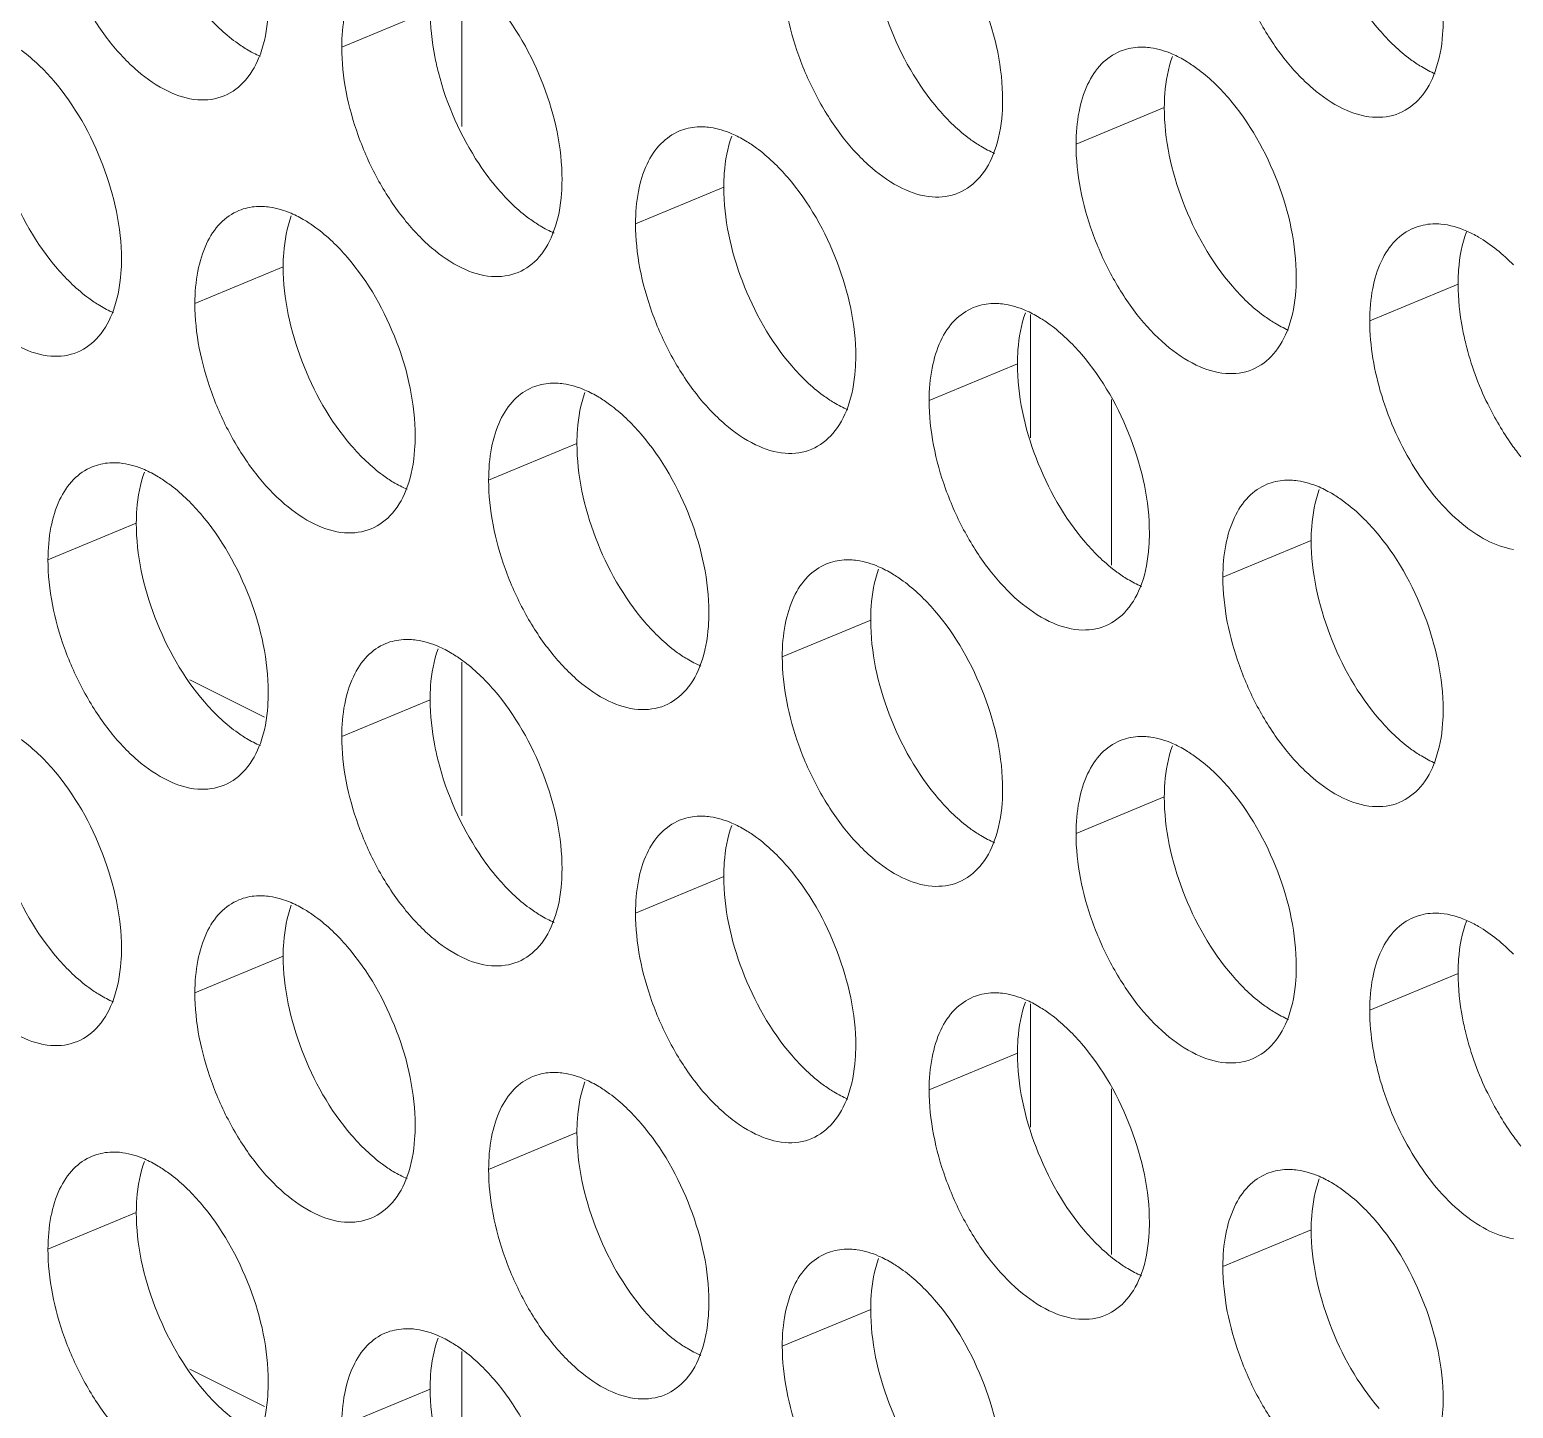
# Model space of a CAD drawing. Header units: millimetres. Extents: x 0 to 2524, y 0 to 1785.
# Drawn here: x 1798.18 to 1808.52, y 903.52 to 913.12 of the extents above; entities that cross this region are included whole.
import ezdxf

# ---------------------------------------------------------------- set-up
doc = ezdxf.new("R2010")
doc.units = ezdxf.units.MM
doc.header["$LTSCALE"] = 0.1
doc.layers.add('标注', color=251, linetype='Continuous', lineweight=9)

msp = doc.modelspace()

# ---------------------------------------------------------------- linework, layer by layer
at = {"layer": '标注'}
for p, q in [((1801.194, 912.45), (1801.194, 913.521)), ((1800.973, 913.259), (1800.358, 913.003)), ((1806.087, 912.583), (1805.472, 912.327)), ((1803.019, 912.028), (1802.404, 911.773)), ((1799.95, 911.474), (1799.335, 911.218)), ((1808.133, 911.352), (1807.518, 911.097)), ((1805.154, 910.283), (1805.154, 911.141)), ((1805.064, 910.798), (1804.449, 910.542)), ((1805.72, 910.549), (1805.72, 909.395)), ((1801.996, 910.244), (1801.381, 909.988)), ((1798.927, 909.689), (1798.312, 909.433)), ((1807.11, 909.568), (1806.495, 909.312)), ((1804.042, 909.013), (1803.426, 908.757)), ((1801.194, 907.65), (1801.194, 908.721)), ((1799.819, 908.338), (1799.299, 908.597)), ((1800.973, 908.459), (1800.358, 908.203)), ((1806.087, 907.783), (1805.472, 907.527)), ((1803.019, 907.228), (1802.404, 906.973)), ((1799.95, 906.674), (1799.335, 906.418)), ((1808.133, 906.552), (1807.518, 906.297)), ((1805.154, 905.483), (1805.154, 906.341)), ((1805.064, 905.998), (1804.449, 905.742)), ((1805.72, 905.749), (1805.72, 904.595)), ((1801.996, 905.444), (1801.381, 905.188)), ((1798.927, 904.889), (1798.312, 904.633)), ((1807.11, 904.768), (1806.495, 904.512)), ((1804.042, 904.213), (1803.426, 903.957)), ((1801.194, 902.85), (1801.194, 903.921)), ((1799.819, 903.538), (1799.299, 903.797)), ((1800.973, 903.659), (1800.358, 903.403))]:
    msp.add_line(p, q, dxfattribs=at)
for centre in [(1810.248, 911.452), (1810.248, 906.652)]:
    msp.add_arc(centre, 2.125, 194.0297, 206.073, dxfattribs=at)
for points, knots in [([(1807.584, 913.123), (1807.435, 913.295), (1807.21, 913.695), (1807.11, 914.145), (1807.11, 914.368)], [0, 0, 0, 0, 0.505546, 1, 1, 1, 1]), ([(1799.54, 912.664), (1799.482, 912.64), (1799.343, 912.622), (1799.131, 912.691), (1798.921, 912.837), (1798.724, 913.05), (1798.553, 913.316), (1798.379, 913.704), (1798.312, 914.025), (1798.312, 914.233)], [0, 0, 0, 0, 0.08419, 0.180629, 0.294901, 0.426206, 0.569756, 0.71848, 1, 1, 1, 1]), ([(1807.723, 912.543), (1807.665, 912.519), (1807.526, 912.501), (1807.314, 912.57), (1807.104, 912.716), (1806.907, 912.929), (1806.735, 913.194), (1806.562, 913.583), (1806.495, 913.903), (1806.495, 914.112)], [0, 0, 0, 0, 0.08419, 0.180629, 0.294901, 0.426206, 0.569756, 0.71848, 1, 1, 1, 1]), ([(1804.515, 912.568), (1804.367, 912.741), (1804.141, 913.141), (1804.042, 913.591), (1804.042, 913.813)], [0, 0, 0, 0, 0.505546, 1, 1, 1, 1]), ([(1804.487, 913.88), (1804.636, 913.707), (1804.861, 913.307), (1804.961, 912.857), (1804.961, 912.635)], [0, 0, 0, 0, 0.505546, 1, 1, 1, 1]), ([(1800.358, 913.003), (1800.358, 913.079), (1800.369, 913.221), (1800.427, 913.414), (1800.524, 913.565), (1800.616, 913.63), (1800.664, 913.65)], [0, 0, 0, 0, 0.300633, 0.564844, 0.793499, 1, 1, 1, 1]), ([(1804.654, 911.988), (1804.596, 911.964), (1804.458, 911.946), (1804.245, 912.015), (1804.035, 912.161), (1803.838, 912.374), (1803.667, 912.64), (1803.493, 913.029), (1803.426, 913.349), (1803.426, 913.557)], [0, 0, 0, 0, 0.08419, 0.180629, 0.294901, 0.426206, 0.569756, 0.71848, 1, 1, 1, 1]), ([(1799.846, 913.311), (1799.846, 913.278), (1799.842, 913.158), (1799.821, 913.038), (1799.791, 912.955)], [0, 0, 0, 0, 0.269025, 1, 1, 1, 1]), ([(1801.419, 913.325), (1801.567, 913.153), (1801.792, 912.753), (1801.892, 912.303), (1801.892, 912.08)], [0, 0, 0, 0, 0.505546, 1, 1, 1, 1]), ([(1799.695, 912.988), (1799.669, 913.004), (1799.561, 913.077), (1799.466, 913.168), (1799.401, 913.244)], [0, 0, 0, 0, 0.231736, 1, 1, 1, 1]), ([(1801.031, 912.826), (1801.022, 912.863), (1800.99, 913.005), (1800.973, 913.151), (1800.973, 913.259)], [0, 0, 0, 0, 0.261395, 1, 1, 1, 1]), ([(1808.029, 913.189), (1808.029, 913.157), (1808.025, 913.037), (1808.003, 912.917), (1807.973, 912.834)], [0, 0, 0, 0, 0.269025, 1, 1, 1, 1]), ([(1807.877, 912.867), (1807.851, 912.883), (1807.743, 912.955), (1807.649, 913.047), (1807.584, 913.123)], [0, 0, 0, 0, 0.231736, 1, 1, 1, 1]), ([(1798.057, 913.026), (1798.082, 913.011), (1798.19, 912.938), (1798.285, 912.847), (1798.35, 912.771)], [0, 0, 0, 0, 0.231736, 1, 1, 1, 1]), ([(1799.791, 912.955), (1799.767, 912.89), (1799.705, 912.771), (1799.596, 912.687), (1799.54, 912.664)], [0, 0, 0, 0, 0.533077, 1, 1, 1, 1]), ([(1801.586, 911.434), (1801.528, 911.41), (1801.389, 911.392), (1801.177, 911.461), (1800.967, 911.607), (1800.77, 911.82), (1800.598, 912.085), (1800.425, 912.474), (1800.358, 912.794), (1800.358, 913.003)], [0, 0, 0, 0, 0.08419, 0.180629, 0.294901, 0.426206, 0.569756, 0.71848, 1, 1, 1, 1]), ([(1805.472, 912.327), (1805.472, 912.403), (1805.484, 912.545), (1805.541, 912.738), (1805.638, 912.889), (1805.731, 912.954), (1805.779, 912.974)], [0, 0, 0, 0, 0.300633, 0.564844, 0.793499, 1, 1, 1, 1]), ([(1805.779, 912.974), (1805.818, 912.99), (1805.874, 913.002), (1805.931, 913.003), (1805.946, 913.002)], [0, 0, 0, 0, 0.741995, 1, 1, 1, 1]), ([(1805.946, 913.002), (1805.962, 913.002), (1806.029, 912.995), (1806.095, 912.975), (1806.143, 912.955)], [0, 0, 0, 0, 0.236225, 1, 1, 1, 1]), ([(1806.087, 912.583), (1806.087, 912.615), (1806.092, 912.735), (1806.113, 912.855), (1806.143, 912.938)], [0, 0, 0, 0, 0.269025, 1, 1, 1, 1]), ([(1806.239, 912.905), (1806.265, 912.889), (1806.373, 912.817), (1806.468, 912.725), (1806.533, 912.649)], [0, 0, 0, 0, 0.231736, 1, 1, 1, 1]), ([(1798.35, 912.771), (1798.498, 912.598), (1798.724, 912.198), (1798.824, 911.748), (1798.824, 911.526)], [0, 0, 0, 0, 0.505546, 1, 1, 1, 1]), ([(1801.447, 912.014), (1801.399, 912.069), (1801.216, 912.315), (1801.089, 912.601), (1801.031, 912.826)], [0, 0, 0, 0, 0.24034, 1, 1, 1, 1]), ([(1807.973, 912.834), (1807.95, 912.768), (1807.888, 912.649), (1807.779, 912.566), (1807.723, 912.543)], [0, 0, 0, 0, 0.533077, 1, 1, 1, 1]), ([(1798.378, 911.459), (1798.23, 911.632), (1798.004, 912.032), (1797.905, 912.482), (1797.905, 912.704)], [0, 0, 0, 0, 0.505546, 1, 1, 1, 1]), ([(1806.533, 912.649), (1806.681, 912.477), (1806.907, 912.077), (1807.006, 911.627), (1807.006, 911.404)], [0, 0, 0, 0, 0.505546, 1, 1, 1, 1]), ([(1804.809, 912.313), (1804.783, 912.328), (1804.675, 912.401), (1804.58, 912.492), (1804.515, 912.568)], [0, 0, 0, 0, 0.231736, 1, 1, 1, 1]), ([(1804.961, 912.635), (1804.961, 912.602), (1804.956, 912.482), (1804.935, 912.362), (1804.905, 912.28)], [0, 0, 0, 0, 0.269025, 1, 1, 1, 1]), ([(1806.561, 911.338), (1806.412, 911.51), (1806.187, 911.91), (1806.087, 912.36), (1806.087, 912.583)], [0, 0, 0, 0, 0.505546, 1, 1, 1, 1]), ([(1798.517, 910.879), (1798.459, 910.855), (1798.321, 910.837), (1798.108, 910.906), (1797.898, 911.053), (1797.701, 911.266), (1797.53, 911.531), (1797.356, 911.92), (1797.289, 912.24), (1797.289, 912.449)], [0, 0, 0, 0, 0.08419, 0.180629, 0.294901, 0.426206, 0.569756, 0.71848, 1, 1, 1, 1]), ([(1802.71, 912.419), (1802.749, 912.435), (1802.806, 912.448), (1802.862, 912.449), (1802.877, 912.448)], [0, 0, 0, 0, 0.741995, 1, 1, 1, 1]), ([(1802.877, 912.448), (1802.893, 912.447), (1802.961, 912.441), (1803.027, 912.421), (1803.074, 912.4)], [0, 0, 0, 0, 0.236225, 1, 1, 1, 1]), ([(1802.404, 911.773), (1802.404, 911.848), (1802.415, 911.991), (1802.472, 912.184), (1802.57, 912.334), (1802.662, 912.399), (1802.71, 912.419)], [0, 0, 0, 0, 0.300633, 0.564844, 0.793499, 1, 1, 1, 1]), ([(1803.019, 912.028), (1803.019, 912.061), (1803.023, 912.181), (1803.045, 912.301), (1803.074, 912.384)], [0, 0, 0, 0, 0.269025, 1, 1, 1, 1]), ([(1803.171, 912.35), (1803.197, 912.335), (1803.305, 912.262), (1803.399, 912.171), (1803.464, 912.095)], [0, 0, 0, 0, 0.231736, 1, 1, 1, 1]), ([(1804.905, 912.28), (1804.881, 912.214), (1804.819, 912.095), (1804.711, 912.012), (1804.654, 911.988)], [0, 0, 0, 0, 0.533077, 1, 1, 1, 1]), ([(1806.7, 910.758), (1806.642, 910.734), (1806.503, 910.716), (1806.291, 910.785), (1806.081, 910.931), (1805.884, 911.144), (1805.713, 911.409), (1805.539, 911.798), (1805.472, 912.118), (1805.472, 912.327)], [0, 0, 0, 0, 0.08419, 0.180629, 0.294901, 0.426206, 0.569756, 0.71848, 1, 1, 1, 1]), ([(1801.892, 912.08), (1801.892, 912.048), (1801.888, 911.928), (1801.866, 911.808), (1801.836, 911.725)], [0, 0, 0, 0, 0.269025, 1, 1, 1, 1]), ([(1803.492, 910.783), (1803.344, 910.956), (1803.118, 911.356), (1803.019, 911.806), (1803.019, 912.028)], [0, 0, 0, 0, 0.505546, 1, 1, 1, 1]), ([(1803.464, 912.095), (1803.613, 911.922), (1803.838, 911.522), (1803.938, 911.072), (1803.938, 910.85)], [0, 0, 0, 0, 0.505546, 1, 1, 1, 1]), ([(1801.74, 911.758), (1801.714, 911.774), (1801.606, 911.846), (1801.512, 911.938), (1801.447, 912.014)], [0, 0, 0, 0, 0.231736, 1, 1, 1, 1]), ([(1799.335, 911.218), (1799.335, 911.294), (1799.347, 911.436), (1799.404, 911.629), (1799.501, 911.78), (1799.594, 911.845), (1799.642, 911.865)], [0, 0, 0, 0, 0.300633, 0.564844, 0.793499, 1, 1, 1, 1]), ([(1799.642, 911.865), (1799.681, 911.881), (1799.737, 911.894), (1799.794, 911.894), (1799.809, 911.893)], [0, 0, 0, 0, 0.741995, 1, 1, 1, 1]), ([(1799.809, 911.893), (1799.825, 911.893), (1799.892, 911.886), (1799.958, 911.866), (1800.006, 911.846)], [0, 0, 0, 0, 0.236225, 1, 1, 1, 1]), ([(1799.95, 911.474), (1799.95, 911.506), (1799.955, 911.626), (1799.976, 911.746), (1800.006, 911.829)], [0, 0, 0, 0, 0.269025, 1, 1, 1, 1]), ([(1800.102, 911.796), (1800.128, 911.78), (1800.236, 911.708), (1800.331, 911.616), (1800.396, 911.54)], [0, 0, 0, 0, 0.231736, 1, 1, 1, 1]), ([(1801.836, 911.725), (1801.813, 911.659), (1801.751, 911.54), (1801.642, 911.457), (1801.586, 911.434)], [0, 0, 0, 0, 0.533077, 1, 1, 1, 1]), ([(1803.631, 910.203), (1803.574, 910.179), (1803.435, 910.161), (1803.222, 910.23), (1803.012, 910.377), (1802.815, 910.59), (1802.644, 910.855), (1802.471, 911.244), (1802.404, 911.564), (1802.404, 911.773)], [0, 0, 0, 0, 0.08419, 0.180629, 0.294901, 0.426206, 0.569756, 0.71848, 1, 1, 1, 1]), ([(1807.518, 911.097), (1807.518, 911.172), (1807.529, 911.315), (1807.587, 911.508), (1807.684, 911.658), (1807.776, 911.723), (1807.824, 911.743)], [0, 0, 0, 0, 0.300719, 0.564842, 0.793477, 1, 1, 1, 1]), ([(1807.956, 911.772), (1807.975, 911.773), (1808.056, 911.771), (1808.136, 911.747), (1808.193, 911.722)], [0, 0, 0, 0, 0.234203, 1, 1, 1, 1]), ([(1807.956, 911.772), (1807.975, 911.773), (1808.056, 911.771), (1808.136, 911.747), (1808.193, 911.722)], [0, 0, 0, 0, 0.234203, 1, 1, 1, 1]), ([(1808.133, 911.352), (1808.133, 911.386), (1808.137, 911.508), (1808.16, 911.632), (1808.192, 911.716)], [0, 0, 0, 0, 0.269773, 1, 1, 1, 1]), ([(1808.193, 911.722), (1808.221, 911.71), (1808.341, 911.648), (1808.446, 911.56), (1808.518, 911.486)], [0, 0, 0, 0, 0.228039, 1, 1, 1, 1]), ([(1798.824, 911.526), (1798.824, 911.493), (1798.819, 911.373), (1798.798, 911.253), (1798.768, 911.171)], [0, 0, 0, 0, 0.269025, 1, 1, 1, 1]), ([(1800.396, 911.54), (1800.544, 911.368), (1800.77, 910.968), (1800.869, 910.518), (1800.869, 910.295)], [0, 0, 0, 0, 0.505546, 1, 1, 1, 1]), ([(1798.672, 911.204), (1798.646, 911.219), (1798.538, 911.292), (1798.443, 911.384), (1798.378, 911.459)], [0, 0, 0, 0, 0.231736, 1, 1, 1, 1]), ([(1800.424, 910.229), (1800.275, 910.402), (1800.05, 910.802), (1799.95, 911.251), (1799.95, 911.474)], [0, 0, 0, 0, 0.505546, 1, 1, 1, 1]), ([(1807.006, 911.404), (1807.006, 911.372), (1807.002, 911.252), (1806.981, 911.132), (1806.951, 911.049)], [0, 0, 0, 0, 0.269025, 1, 1, 1, 1]), ([(1806.854, 911.082), (1806.829, 911.098), (1806.721, 911.17), (1806.626, 911.262), (1806.561, 911.338)], [0, 0, 0, 0, 0.231736, 1, 1, 1, 1]), ([(1808.187, 910.937), (1808.178, 910.972), (1808.148, 911.109), (1808.133, 911.249), (1808.133, 911.352)], [0, 0, 0, 0, 0.261145, 1, 1, 1, 1]), ([(1800.563, 909.649), (1800.505, 909.625), (1800.366, 909.607), (1800.154, 909.676), (1799.944, 909.822), (1799.747, 910.035), (1799.576, 910.3), (1799.402, 910.689), (1799.335, 911.009), (1799.335, 911.218)], [0, 0, 0, 0, 0.08419, 0.180629, 0.294901, 0.426206, 0.569756, 0.71848, 1, 1, 1, 1]), ([(1804.756, 911.189), (1804.795, 911.205), (1804.851, 911.218), (1804.908, 911.218), (1804.923, 911.218)], [0, 0, 0, 0, 0.741995, 1, 1, 1, 1]), ([(1804.923, 911.218), (1804.939, 911.217), (1805.006, 911.211), (1805.072, 911.19), (1805.12, 911.17)], [0, 0, 0, 0, 0.236225, 1, 1, 1, 1]), ([(1798.768, 911.171), (1798.744, 911.105), (1798.682, 910.986), (1798.574, 910.903), (1798.517, 910.879)], [0, 0, 0, 0, 0.533077, 1, 1, 1, 1]), ([(1804.449, 910.542), (1804.449, 910.618), (1804.461, 910.76), (1804.518, 910.954), (1804.615, 911.104), (1804.708, 911.169), (1804.756, 911.189)], [0, 0, 0, 0, 0.300633, 0.564844, 0.793499, 1, 1, 1, 1]), ([(1805.064, 910.798), (1805.064, 910.83), (1805.069, 910.95), (1805.09, 911.071), (1805.12, 911.153)], [0, 0, 0, 0, 0.269025, 1, 1, 1, 1]), ([(1805.216, 911.12), (1805.242, 911.105), (1805.35, 911.032), (1805.445, 910.94), (1805.51, 910.864)], [0, 0, 0, 0, 0.231736, 1, 1, 1, 1]), ([(1808.518, 909.505), (1808.387, 909.527), (1808.113, 909.688), (1807.804, 910.071), (1807.582, 910.559), (1807.518, 910.921), (1807.518, 911.097)], [0, 0, 0, 0, 0.200223, 0.454809, 0.735097, 1, 1, 1, 1]), ([(1806.951, 911.049), (1806.927, 910.983), (1806.865, 910.864), (1806.756, 910.781), (1806.7, 910.758)], [0, 0, 0, 0, 0.533077, 1, 1, 1, 1]), ([(1803.786, 910.528), (1803.76, 910.543), (1803.652, 910.616), (1803.557, 910.708), (1803.492, 910.783)], [0, 0, 0, 0, 0.231736, 1, 1, 1, 1]), ([(1803.938, 910.85), (1803.938, 910.818), (1803.934, 910.698), (1803.912, 910.577), (1803.882, 910.495)], [0, 0, 0, 0, 0.269025, 1, 1, 1, 1]), ([(1805.538, 909.553), (1805.39, 909.726), (1805.164, 910.126), (1805.064, 910.575), (1805.064, 910.798)], [0, 0, 0, 0, 0.505546, 1, 1, 1, 1]), ([(1805.51, 910.864), (1805.658, 910.692), (1805.884, 910.292), (1805.983, 909.842), (1805.983, 909.619)], [0, 0, 0, 0, 0.505546, 1, 1, 1, 1]), ([(1801.381, 909.988), (1801.381, 910.063), (1801.392, 910.206), (1801.45, 910.399), (1801.547, 910.55), (1801.639, 910.615), (1801.687, 910.634)], [0, 0, 0, 0, 0.300633, 0.564844, 0.793499, 1, 1, 1, 1]), ([(1801.687, 910.634), (1801.726, 910.651), (1801.783, 910.663), (1801.84, 910.664), (1801.854, 910.663)], [0, 0, 0, 0, 0.741995, 1, 1, 1, 1]), ([(1801.854, 910.663), (1801.87, 910.662), (1801.938, 910.656), (1802.004, 910.636), (1802.051, 910.615)], [0, 0, 0, 0, 0.236225, 1, 1, 1, 1]), ([(1801.996, 910.244), (1801.996, 910.276), (1802, 910.396), (1802.022, 910.516), (1802.052, 910.599)], [0, 0, 0, 0, 0.269025, 1, 1, 1, 1]), ([(1802.148, 910.566), (1802.174, 910.55), (1802.282, 910.477), (1802.376, 910.386), (1802.441, 910.31)], [0, 0, 0, 0, 0.231736, 1, 1, 1, 1]), ([(1803.882, 910.495), (1803.858, 910.429), (1803.796, 910.31), (1803.688, 910.227), (1803.631, 910.203)], [0, 0, 0, 0, 0.533077, 1, 1, 1, 1]), ([(1805.677, 908.973), (1805.619, 908.949), (1805.48, 908.931), (1805.268, 909), (1805.058, 909.146), (1804.861, 909.359), (1804.69, 909.624), (1804.516, 910.013), (1804.449, 910.334), (1804.449, 910.542)], [0, 0, 0, 0, 0.08419, 0.180629, 0.294901, 0.426206, 0.569756, 0.71848, 1, 1, 1, 1]), ([(1808.571, 910.15), (1808.549, 910.177), (1808.462, 910.293), (1808.388, 910.419), (1808.34, 910.518)], [0, 0, 0, 0, 0.242274, 1, 1, 1, 1]), ([(1800.869, 910.295), (1800.869, 910.263), (1800.865, 910.143), (1800.844, 910.023), (1800.814, 909.94)], [0, 0, 0, 0, 0.269025, 1, 1, 1, 1]), ([(1802.441, 910.31), (1802.59, 910.137), (1802.815, 909.737), (1802.915, 909.288), (1802.915, 909.065)], [0, 0, 0, 0, 0.505546, 1, 1, 1, 1]), ([(1800.717, 909.973), (1800.692, 909.989), (1800.583, 910.062), (1800.489, 910.153), (1800.424, 910.229)], [0, 0, 0, 0, 0.231736, 1, 1, 1, 1]), ([(1802.469, 908.999), (1802.321, 909.171), (1802.096, 909.571), (1801.996, 910.021), (1801.996, 910.244)], [0, 0, 0, 0, 0.505546, 1, 1, 1, 1]), ([(1798.312, 909.433), (1798.312, 909.509), (1798.324, 909.652), (1798.381, 909.845), (1798.478, 909.995), (1798.571, 910.06), (1798.619, 910.08)], [0, 0, 0, 0, 0.300633, 0.564844, 0.793499, 1, 1, 1, 1]), ([(1798.619, 910.08), (1798.658, 910.096), (1798.714, 910.109), (1798.771, 910.109), (1798.786, 910.109)], [0, 0, 0, 0, 0.741995, 1, 1, 1, 1]), ([(1798.786, 910.109), (1798.802, 910.108), (1798.869, 910.102), (1798.935, 910.081), (1798.983, 910.061)], [0, 0, 0, 0, 0.236225, 1, 1, 1, 1]), ([(1798.927, 909.689), (1798.927, 909.721), (1798.932, 909.841), (1798.953, 909.962), (1798.983, 910.044)], [0, 0, 0, 0, 0.269025, 1, 1, 1, 1]), ([(1799.079, 910.011), (1799.105, 909.996), (1799.213, 909.923), (1799.308, 909.831), (1799.373, 909.756)], [0, 0, 0, 0, 0.231736, 1, 1, 1, 1]), ([(1802.608, 908.418), (1802.551, 908.395), (1802.412, 908.377), (1802.2, 908.445), (1801.989, 908.592), (1801.792, 908.805), (1801.621, 909.07), (1801.448, 909.459), (1801.381, 909.779), (1801.381, 909.988)], [0, 0, 0, 0, 0.08419, 0.180629, 0.294901, 0.426206, 0.569756, 0.71848, 1, 1, 1, 1]), ([(1806.495, 909.312), (1806.495, 909.388), (1806.506, 909.53), (1806.564, 909.723), (1806.661, 909.874), (1806.754, 909.939), (1806.801, 909.959)], [0, 0, 0, 0, 0.300633, 0.564844, 0.793499, 1, 1, 1, 1]), ([(1806.801, 909.959), (1806.84, 909.975), (1806.897, 909.987), (1806.954, 909.988), (1806.968, 909.987)], [0, 0, 0, 0, 0.741995, 1, 1, 1, 1]), ([(1806.968, 909.987), (1806.984, 909.987), (1807.052, 909.98), (1807.118, 909.96), (1807.165, 909.94)], [0, 0, 0, 0, 0.236225, 1, 1, 1, 1]), ([(1800.814, 909.94), (1800.79, 909.875), (1800.728, 909.755), (1800.619, 909.672), (1800.563, 909.649)], [0, 0, 0, 0, 0.533077, 1, 1, 1, 1]), ([(1807.11, 909.568), (1807.11, 909.6), (1807.114, 909.72), (1807.136, 909.84), (1807.166, 909.923)], [0, 0, 0, 0, 0.269025, 1, 1, 1, 1]), ([(1807.262, 909.89), (1807.288, 909.874), (1807.396, 909.801), (1807.49, 909.71), (1807.556, 909.634)], [0, 0, 0, 0, 0.231736, 1, 1, 1, 1]), ([(1799.373, 909.756), (1799.521, 909.583), (1799.747, 909.183), (1799.846, 908.733), (1799.846, 908.511)], [0, 0, 0, 0, 0.505546, 1, 1, 1, 1]), ([(1799.401, 908.444), (1799.253, 908.617), (1799.027, 909.017), (1798.927, 909.466), (1798.927, 909.689)], [0, 0, 0, 0, 0.505546, 1, 1, 1, 1]), ([(1805.832, 909.297), (1805.806, 909.313), (1805.698, 909.386), (1805.603, 909.477), (1805.538, 909.553)], [0, 0, 0, 0, 0.231736, 1, 1, 1, 1]), ([(1805.983, 909.619), (1805.983, 909.587), (1805.979, 909.467), (1805.958, 909.347), (1805.928, 909.264)], [0, 0, 0, 0, 0.269025, 1, 1, 1, 1]), ([(1807.584, 908.323), (1807.435, 908.495), (1807.21, 908.895), (1807.11, 909.345), (1807.11, 909.568)], [0, 0, 0, 0, 0.505546, 1, 1, 1, 1]), ([(1807.556, 909.634), (1807.704, 909.462), (1807.929, 909.061), (1808.029, 908.612), (1808.029, 908.389)], [0, 0, 0, 0, 0.505546, 1, 1, 1, 1]), ([(1799.54, 907.864), (1799.482, 907.84), (1799.343, 907.822), (1799.131, 907.891), (1798.921, 908.037), (1798.724, 908.25), (1798.553, 908.516), (1798.379, 908.904), (1798.312, 909.225), (1798.312, 909.433)], [0, 0, 0, 0, 0.08419, 0.180629, 0.294901, 0.426206, 0.569756, 0.71848, 1, 1, 1, 1]), ([(1803.426, 908.757), (1803.426, 908.833), (1803.438, 908.976), (1803.495, 909.169), (1803.592, 909.319), (1803.685, 909.384), (1803.733, 909.404)], [0, 0, 0, 0, 0.300633, 0.564844, 0.793499, 1, 1, 1, 1]), ([(1803.733, 909.404), (1803.772, 909.42), (1803.829, 909.433), (1803.885, 909.433), (1803.9, 909.433)], [0, 0, 0, 0, 0.741995, 1, 1, 1, 1]), ([(1803.9, 909.433), (1803.916, 909.432), (1803.984, 909.426), (1804.049, 909.405), (1804.097, 909.385)], [0, 0, 0, 0, 0.236225, 1, 1, 1, 1]), ([(1804.042, 909.013), (1804.042, 909.045), (1804.046, 909.165), (1804.067, 909.286), (1804.097, 909.368)], [0, 0, 0, 0, 0.269025, 1, 1, 1, 1]), ([(1804.194, 909.335), (1804.219, 909.32), (1804.327, 909.247), (1804.422, 909.155), (1804.487, 909.08)], [0, 0, 0, 0, 0.231736, 1, 1, 1, 1]), ([(1805.928, 909.264), (1805.904, 909.199), (1805.842, 909.08), (1805.733, 908.996), (1805.677, 908.973)], [0, 0, 0, 0, 0.533077, 1, 1, 1, 1]), ([(1807.723, 907.743), (1807.665, 907.719), (1807.526, 907.701), (1807.314, 907.77), (1807.104, 907.916), (1806.907, 908.129), (1806.735, 908.394), (1806.562, 908.783), (1806.495, 909.103), (1806.495, 909.312)], [0, 0, 0, 0, 0.08419, 0.180629, 0.294901, 0.426206, 0.569756, 0.71848, 1, 1, 1, 1]), ([(1802.915, 909.065), (1802.915, 909.033), (1802.911, 908.913), (1802.889, 908.792), (1802.859, 908.71)], [0, 0, 0, 0, 0.269025, 1, 1, 1, 1]), ([(1804.487, 909.08), (1804.636, 908.907), (1804.861, 908.507), (1804.961, 908.057), (1804.961, 907.835)], [0, 0, 0, 0, 0.505546, 1, 1, 1, 1]), ([(1802.763, 908.743), (1802.737, 908.758), (1802.629, 908.831), (1802.535, 908.923), (1802.469, 908.999)], [0, 0, 0, 0, 0.231736, 1, 1, 1, 1]), ([(1804.515, 907.768), (1804.367, 907.941), (1804.141, 908.341), (1804.042, 908.791), (1804.042, 909.013)], [0, 0, 0, 0, 0.505546, 1, 1, 1, 1]), ([(1800.358, 908.203), (1800.358, 908.279), (1800.369, 908.421), (1800.427, 908.614), (1800.524, 908.765), (1800.616, 908.83), (1800.664, 908.85)], [0, 0, 0, 0, 0.300633, 0.564844, 0.793499, 1, 1, 1, 1]), ([(1800.664, 908.85), (1800.703, 908.866), (1800.76, 908.878), (1800.817, 908.879), (1800.831, 908.878)], [0, 0, 0, 0, 0.741995, 1, 1, 1, 1]), ([(1800.831, 908.878), (1800.847, 908.878), (1800.915, 908.871), (1800.981, 908.851), (1801.028, 908.831)], [0, 0, 0, 0, 0.236225, 1, 1, 1, 1]), ([(1800.973, 908.459), (1800.973, 908.491), (1800.977, 908.611), (1800.999, 908.731), (1801.029, 908.814)], [0, 0, 0, 0, 0.269025, 1, 1, 1, 1]), ([(1801.125, 908.781), (1801.151, 908.765), (1801.259, 908.693), (1801.353, 908.601), (1801.419, 908.525)], [0, 0, 0, 0, 0.231736, 1, 1, 1, 1]), ([(1804.654, 907.188), (1804.596, 907.164), (1804.458, 907.146), (1804.245, 907.215), (1804.035, 907.361), (1803.838, 907.574), (1803.667, 907.84), (1803.493, 908.229), (1803.426, 908.549), (1803.426, 908.757)], [0, 0, 0, 0, 0.08419, 0.180629, 0.294901, 0.426206, 0.569756, 0.71848, 1, 1, 1, 1]), ([(1802.859, 908.71), (1802.836, 908.644), (1802.773, 908.525), (1802.665, 908.442), (1802.608, 908.418)], [0, 0, 0, 0, 0.533077, 1, 1, 1, 1]), ([(1799.846, 908.511), (1799.846, 908.478), (1799.842, 908.358), (1799.821, 908.238), (1799.791, 908.155)], [0, 0, 0, 0, 0.269025, 1, 1, 1, 1]), ([(1801.419, 908.525), (1801.567, 908.353), (1801.792, 907.953), (1801.892, 907.503), (1801.892, 907.28)], [0, 0, 0, 0, 0.505546, 1, 1, 1, 1]), ([(1799.695, 908.188), (1799.669, 908.204), (1799.561, 908.277), (1799.466, 908.368), (1799.401, 908.444)], [0, 0, 0, 0, 0.231736, 1, 1, 1, 1]), ([(1801.031, 908.026), (1801.022, 908.063), (1800.99, 908.205), (1800.973, 908.351), (1800.973, 908.459)], [0, 0, 0, 0, 0.261395, 1, 1, 1, 1]), ([(1807.877, 908.067), (1807.851, 908.083), (1807.743, 908.155), (1807.649, 908.247), (1807.584, 908.323)], [0, 0, 0, 0, 0.231736, 1, 1, 1, 1]), ([(1808.029, 908.389), (1808.029, 908.357), (1808.025, 908.237), (1808.003, 908.117), (1807.973, 908.034)], [0, 0, 0, 0, 0.269025, 1, 1, 1, 1]), ([(1798.057, 908.226), (1798.082, 908.211), (1798.19, 908.138), (1798.285, 908.047), (1798.35, 907.971)], [0, 0, 0, 0, 0.231736, 1, 1, 1, 1]), ([(1801.586, 906.634), (1801.528, 906.61), (1801.389, 906.592), (1801.177, 906.661), (1800.967, 906.807), (1800.77, 907.02), (1800.598, 907.285), (1800.425, 907.674), (1800.358, 907.994), (1800.358, 908.203)], [0, 0, 0, 0, 0.08419, 0.180629, 0.294901, 0.426206, 0.569756, 0.71848, 1, 1, 1, 1]), ([(1805.779, 908.174), (1805.818, 908.19), (1805.874, 908.202), (1805.931, 908.203), (1805.946, 908.202)], [0, 0, 0, 0, 0.741995, 1, 1, 1, 1]), ([(1805.946, 908.202), (1805.962, 908.202), (1806.029, 908.195), (1806.095, 908.175), (1806.143, 908.155)], [0, 0, 0, 0, 0.236225, 1, 1, 1, 1]), ([(1799.791, 908.155), (1799.767, 908.09), (1799.705, 907.971), (1799.596, 907.887), (1799.54, 907.864)], [0, 0, 0, 0, 0.533077, 1, 1, 1, 1]), ([(1805.472, 907.527), (1805.472, 907.603), (1805.484, 907.745), (1805.541, 907.938), (1805.638, 908.089), (1805.731, 908.154), (1805.779, 908.174)], [0, 0, 0, 0, 0.300633, 0.564844, 0.793499, 1, 1, 1, 1]), ([(1806.087, 907.783), (1806.087, 907.815), (1806.092, 907.935), (1806.113, 908.055), (1806.143, 908.138)], [0, 0, 0, 0, 0.269025, 1, 1, 1, 1]), ([(1806.239, 908.105), (1806.265, 908.089), (1806.373, 908.017), (1806.468, 907.925), (1806.533, 907.849)], [0, 0, 0, 0, 0.231736, 1, 1, 1, 1]), ([(1801.447, 907.214), (1801.399, 907.269), (1801.216, 907.515), (1801.089, 907.801), (1801.031, 908.026)], [0, 0, 0, 0, 0.24034, 1, 1, 1, 1]), ([(1807.973, 908.034), (1807.95, 907.968), (1807.888, 907.849), (1807.779, 907.766), (1807.723, 907.743)], [0, 0, 0, 0, 0.533077, 1, 1, 1, 1]), ([(1798.378, 906.659), (1798.23, 906.832), (1798.004, 907.232), (1797.905, 907.682), (1797.905, 907.904)], [0, 0, 0, 0, 0.505546, 1, 1, 1, 1]), ([(1798.35, 907.971), (1798.498, 907.798), (1798.724, 907.398), (1798.824, 906.948), (1798.824, 906.726)], [0, 0, 0, 0, 0.505546, 1, 1, 1, 1]), ([(1804.961, 907.835), (1804.961, 907.802), (1804.956, 907.682), (1804.935, 907.562), (1804.905, 907.48)], [0, 0, 0, 0, 0.269025, 1, 1, 1, 1]), ([(1806.533, 907.849), (1806.681, 907.677), (1806.907, 907.277), (1807.006, 906.827), (1807.006, 906.604)], [0, 0, 0, 0, 0.505546, 1, 1, 1, 1]), ([(1804.809, 907.513), (1804.783, 907.528), (1804.675, 907.601), (1804.58, 907.692), (1804.515, 907.768)], [0, 0, 0, 0, 0.231736, 1, 1, 1, 1]), ([(1806.561, 906.538), (1806.412, 906.71), (1806.187, 907.11), (1806.087, 907.56), (1806.087, 907.783)], [0, 0, 0, 0, 0.505546, 1, 1, 1, 1]), ([(1798.517, 906.079), (1798.459, 906.055), (1798.321, 906.037), (1798.108, 906.106), (1797.898, 906.253), (1797.701, 906.466), (1797.53, 906.731), (1797.356, 907.12), (1797.289, 907.44), (1797.289, 907.649)], [0, 0, 0, 0, 0.08419, 0.180629, 0.294901, 0.426206, 0.569756, 0.71848, 1, 1, 1, 1]), ([(1802.404, 906.973), (1802.404, 907.048), (1802.415, 907.191), (1802.472, 907.384), (1802.57, 907.534), (1802.662, 907.599), (1802.71, 907.619)], [0, 0, 0, 0, 0.300633, 0.564844, 0.793499, 1, 1, 1, 1]), ([(1802.71, 907.619), (1802.749, 907.635), (1802.806, 907.648), (1802.862, 907.649), (1802.877, 907.648)], [0, 0, 0, 0, 0.741995, 1, 1, 1, 1]), ([(1802.877, 907.648), (1802.893, 907.647), (1802.961, 907.641), (1803.027, 907.621), (1803.074, 907.6)], [0, 0, 0, 0, 0.236225, 1, 1, 1, 1]), ([(1803.019, 907.228), (1803.019, 907.261), (1803.023, 907.381), (1803.045, 907.501), (1803.074, 907.584)], [0, 0, 0, 0, 0.269025, 1, 1, 1, 1]), ([(1803.171, 907.55), (1803.197, 907.535), (1803.305, 907.462), (1803.399, 907.371), (1803.464, 907.295)], [0, 0, 0, 0, 0.231736, 1, 1, 1, 1]), ([(1804.905, 907.48), (1804.881, 907.414), (1804.819, 907.295), (1804.711, 907.212), (1804.654, 907.188)], [0, 0, 0, 0, 0.533077, 1, 1, 1, 1]), ([(1806.7, 905.958), (1806.642, 905.934), (1806.503, 905.916), (1806.291, 905.985), (1806.081, 906.131), (1805.884, 906.344), (1805.713, 906.609), (1805.539, 906.998), (1805.472, 907.318), (1805.472, 907.527)], [0, 0, 0, 0, 0.08419, 0.180629, 0.294901, 0.426206, 0.569756, 0.71848, 1, 1, 1, 1]), ([(1801.892, 907.28), (1801.892, 907.248), (1801.888, 907.128), (1801.866, 907.008), (1801.836, 906.925)], [0, 0, 0, 0, 0.269025, 1, 1, 1, 1]), ([(1803.464, 907.295), (1803.613, 907.122), (1803.838, 906.722), (1803.938, 906.272), (1803.938, 906.05)], [0, 0, 0, 0, 0.505546, 1, 1, 1, 1]), ([(1801.74, 906.958), (1801.714, 906.974), (1801.606, 907.046), (1801.512, 907.138), (1801.447, 907.214)], [0, 0, 0, 0, 0.231736, 1, 1, 1, 1]), ([(1803.492, 905.983), (1803.344, 906.156), (1803.118, 906.556), (1803.019, 907.006), (1803.019, 907.228)], [0, 0, 0, 0, 0.505546, 1, 1, 1, 1]), ([(1799.335, 906.418), (1799.335, 906.494), (1799.347, 906.636), (1799.404, 906.829), (1799.501, 906.98), (1799.594, 907.045), (1799.642, 907.065)], [0, 0, 0, 0, 0.300633, 0.564844, 0.793499, 1, 1, 1, 1]), ([(1799.642, 907.065), (1799.681, 907.081), (1799.737, 907.094), (1799.794, 907.094), (1799.809, 907.093)], [0, 0, 0, 0, 0.741995, 1, 1, 1, 1]), ([(1799.809, 907.093), (1799.825, 907.093), (1799.892, 907.086), (1799.958, 907.066), (1800.006, 907.046)], [0, 0, 0, 0, 0.236225, 1, 1, 1, 1]), ([(1799.95, 906.674), (1799.95, 906.706), (1799.955, 906.826), (1799.976, 906.946), (1800.006, 907.029)], [0, 0, 0, 0, 0.269025, 1, 1, 1, 1]), ([(1800.102, 906.996), (1800.128, 906.98), (1800.236, 906.908), (1800.331, 906.816), (1800.396, 906.74)], [0, 0, 0, 0, 0.231736, 1, 1, 1, 1]), ([(1803.631, 905.403), (1803.574, 905.379), (1803.435, 905.361), (1803.222, 905.43), (1803.012, 905.577), (1802.815, 905.79), (1802.644, 906.055), (1802.471, 906.444), (1802.404, 906.764), (1802.404, 906.973)], [0, 0, 0, 0, 0.08419, 0.180629, 0.294901, 0.426206, 0.569756, 0.71848, 1, 1, 1, 1]), ([(1807.956, 906.972), (1807.975, 906.973), (1808.056, 906.971), (1808.136, 906.947), (1808.193, 906.922)], [0, 0, 0, 0, 0.234203, 1, 1, 1, 1]), ([(1807.956, 906.972), (1807.975, 906.973), (1808.056, 906.971), (1808.136, 906.947), (1808.193, 906.922)], [0, 0, 0, 0, 0.234203, 1, 1, 1, 1]), ([(1801.836, 906.925), (1801.813, 906.859), (1801.751, 906.74), (1801.642, 906.657), (1801.586, 906.634)], [0, 0, 0, 0, 0.533077, 1, 1, 1, 1]), ([(1807.518, 906.297), (1807.518, 906.372), (1807.529, 906.515), (1807.587, 906.708), (1807.684, 906.858), (1807.776, 906.923), (1807.824, 906.943)], [0, 0, 0, 0, 0.300719, 0.564842, 0.793477, 1, 1, 1, 1]), ([(1808.133, 906.552), (1808.133, 906.586), (1808.137, 906.708), (1808.16, 906.832), (1808.192, 906.916)], [0, 0, 0, 0, 0.269773, 1, 1, 1, 1]), ([(1808.193, 906.922), (1808.221, 906.91), (1808.341, 906.848), (1808.446, 906.76), (1808.518, 906.686)], [0, 0, 0, 0, 0.228039, 1, 1, 1, 1]), ([(1798.672, 906.404), (1798.646, 906.419), (1798.538, 906.492), (1798.443, 906.584), (1798.378, 906.659)], [0, 0, 0, 0, 0.231736, 1, 1, 1, 1]), ([(1798.824, 906.726), (1798.824, 906.693), (1798.819, 906.573), (1798.798, 906.453), (1798.768, 906.371)], [0, 0, 0, 0, 0.269025, 1, 1, 1, 1]), ([(1800.424, 905.429), (1800.275, 905.602), (1800.05, 906.002), (1799.95, 906.451), (1799.95, 906.674)], [0, 0, 0, 0, 0.505546, 1, 1, 1, 1]), ([(1800.396, 906.74), (1800.544, 906.568), (1800.77, 906.168), (1800.869, 905.718), (1800.869, 905.495)], [0, 0, 0, 0, 0.505546, 1, 1, 1, 1]), ([(1807.006, 906.604), (1807.006, 906.572), (1807.002, 906.452), (1806.981, 906.332), (1806.951, 906.249)], [0, 0, 0, 0, 0.269025, 1, 1, 1, 1]), ([(1808.187, 906.137), (1808.178, 906.172), (1808.148, 906.309), (1808.133, 906.449), (1808.133, 906.552)], [0, 0, 0, 0, 0.261145, 1, 1, 1, 1]), ([(1806.854, 906.282), (1806.829, 906.298), (1806.721, 906.37), (1806.626, 906.462), (1806.561, 906.538)], [0, 0, 0, 0, 0.231736, 1, 1, 1, 1]), ([(1798.768, 906.371), (1798.744, 906.305), (1798.682, 906.186), (1798.574, 906.103), (1798.517, 906.079)], [0, 0, 0, 0, 0.533077, 1, 1, 1, 1]), ([(1800.563, 904.849), (1800.505, 904.825), (1800.366, 904.807), (1800.154, 904.876), (1799.944, 905.022), (1799.747, 905.235), (1799.576, 905.5), (1799.402, 905.889), (1799.335, 906.209), (1799.335, 906.418)], [0, 0, 0, 0, 0.08419, 0.180629, 0.294901, 0.426206, 0.569756, 0.71848, 1, 1, 1, 1]), ([(1804.449, 905.742), (1804.449, 905.818), (1804.461, 905.96), (1804.518, 906.154), (1804.615, 906.304), (1804.708, 906.369), (1804.756, 906.389)], [0, 0, 0, 0, 0.300633, 0.564844, 0.793499, 1, 1, 1, 1]), ([(1804.756, 906.389), (1804.795, 906.405), (1804.851, 906.418), (1804.908, 906.418), (1804.923, 906.418)], [0, 0, 0, 0, 0.741995, 1, 1, 1, 1]), ([(1804.923, 906.418), (1804.939, 906.417), (1805.006, 906.411), (1805.072, 906.39), (1805.12, 906.37)], [0, 0, 0, 0, 0.236225, 1, 1, 1, 1]), ([(1805.064, 905.998), (1805.064, 906.03), (1805.069, 906.15), (1805.09, 906.271), (1805.12, 906.353)], [0, 0, 0, 0, 0.269025, 1, 1, 1, 1]), ([(1805.216, 906.32), (1805.242, 906.305), (1805.35, 906.232), (1805.445, 906.14), (1805.51, 906.064)], [0, 0, 0, 0, 0.231736, 1, 1, 1, 1]), ([(1806.951, 906.249), (1806.927, 906.183), (1806.865, 906.064), (1806.756, 905.981), (1806.7, 905.958)], [0, 0, 0, 0, 0.533077, 1, 1, 1, 1]), ([(1808.518, 904.705), (1808.387, 904.727), (1808.113, 904.888), (1807.804, 905.271), (1807.582, 905.759), (1807.518, 906.121), (1807.518, 906.297)], [0, 0, 0, 0, 0.200223, 0.454809, 0.735097, 1, 1, 1, 1]), ([(1803.938, 906.05), (1803.938, 906.018), (1803.934, 905.898), (1803.912, 905.777), (1803.882, 905.695)], [0, 0, 0, 0, 0.269025, 1, 1, 1, 1]), ([(1805.51, 906.064), (1805.658, 905.892), (1805.884, 905.492), (1805.983, 905.042), (1805.983, 904.819)], [0, 0, 0, 0, 0.505546, 1, 1, 1, 1]), ([(1803.786, 905.728), (1803.76, 905.743), (1803.652, 905.816), (1803.557, 905.908), (1803.492, 905.983)], [0, 0, 0, 0, 0.231736, 1, 1, 1, 1]), ([(1805.538, 904.753), (1805.39, 904.926), (1805.164, 905.326), (1805.064, 905.775), (1805.064, 905.998)], [0, 0, 0, 0, 0.505546, 1, 1, 1, 1]), ([(1801.381, 905.188), (1801.381, 905.263), (1801.392, 905.406), (1801.45, 905.599), (1801.547, 905.75), (1801.639, 905.815), (1801.687, 905.834)], [0, 0, 0, 0, 0.300633, 0.564844, 0.793499, 1, 1, 1, 1]), ([(1801.687, 905.834), (1801.726, 905.851), (1801.783, 905.863), (1801.84, 905.864), (1801.854, 905.863)], [0, 0, 0, 0, 0.741995, 1, 1, 1, 1]), ([(1801.854, 905.863), (1801.87, 905.862), (1801.938, 905.856), (1802.004, 905.836), (1802.051, 905.815)], [0, 0, 0, 0, 0.236225, 1, 1, 1, 1]), ([(1801.996, 905.444), (1801.996, 905.476), (1802, 905.596), (1802.022, 905.716), (1802.052, 905.799)], [0, 0, 0, 0, 0.269025, 1, 1, 1, 1]), ([(1802.148, 905.766), (1802.174, 905.75), (1802.282, 905.677), (1802.376, 905.586), (1802.441, 905.51)], [0, 0, 0, 0, 0.231736, 1, 1, 1, 1]), ([(1805.677, 904.173), (1805.619, 904.149), (1805.48, 904.131), (1805.268, 904.2), (1805.058, 904.346), (1804.861, 904.559), (1804.69, 904.824), (1804.516, 905.213), (1804.449, 905.534), (1804.449, 905.742)], [0, 0, 0, 0, 0.08419, 0.180629, 0.294901, 0.426206, 0.569756, 0.71848, 1, 1, 1, 1]), ([(1808.571, 905.35), (1808.549, 905.377), (1808.462, 905.493), (1808.388, 905.619), (1808.34, 905.718)], [0, 0, 0, 0, 0.242274, 1, 1, 1, 1]), ([(1803.882, 905.695), (1803.858, 905.629), (1803.796, 905.51), (1803.688, 905.427), (1803.631, 905.403)], [0, 0, 0, 0, 0.533077, 1, 1, 1, 1]), ([(1800.717, 905.173), (1800.692, 905.189), (1800.583, 905.262), (1800.489, 905.353), (1800.424, 905.429)], [0, 0, 0, 0, 0.231736, 1, 1, 1, 1]), ([(1800.869, 905.495), (1800.869, 905.463), (1800.865, 905.343), (1800.844, 905.223), (1800.814, 905.14)], [0, 0, 0, 0, 0.269025, 1, 1, 1, 1]), ([(1802.469, 904.199), (1802.321, 904.371), (1802.096, 904.771), (1801.996, 905.221), (1801.996, 905.444)], [0, 0, 0, 0, 0.505546, 1, 1, 1, 1]), ([(1802.441, 905.51), (1802.59, 905.337), (1802.815, 904.937), (1802.915, 904.488), (1802.915, 904.265)], [0, 0, 0, 0, 0.505546, 1, 1, 1, 1]), ([(1798.619, 905.28), (1798.658, 905.296), (1798.714, 905.309), (1798.771, 905.309), (1798.786, 905.309)], [0, 0, 0, 0, 0.741995, 1, 1, 1, 1]), ([(1798.786, 905.309), (1798.802, 905.308), (1798.869, 905.302), (1798.935, 905.281), (1798.983, 905.261)], [0, 0, 0, 0, 0.236225, 1, 1, 1, 1]), ([(1798.312, 904.633), (1798.312, 904.709), (1798.324, 904.852), (1798.381, 905.045), (1798.478, 905.195), (1798.571, 905.26), (1798.619, 905.28)], [0, 0, 0, 0, 0.300633, 0.564844, 0.793499, 1, 1, 1, 1]), ([(1798.927, 904.889), (1798.927, 904.921), (1798.932, 905.041), (1798.953, 905.162), (1798.983, 905.244)], [0, 0, 0, 0, 0.269025, 1, 1, 1, 1]), ([(1799.079, 905.211), (1799.105, 905.196), (1799.213, 905.123), (1799.308, 905.031), (1799.373, 904.956)], [0, 0, 0, 0, 0.231736, 1, 1, 1, 1]), ([(1800.814, 905.14), (1800.79, 905.075), (1800.728, 904.955), (1800.619, 904.872), (1800.563, 904.849)], [0, 0, 0, 0, 0.533077, 1, 1, 1, 1]), ([(1802.608, 903.618), (1802.551, 903.595), (1802.412, 903.577), (1802.2, 903.645), (1801.989, 903.792), (1801.792, 904.005), (1801.621, 904.27), (1801.448, 904.659), (1801.381, 904.979), (1801.381, 905.188)], [0, 0, 0, 0, 0.08419, 0.180629, 0.294901, 0.426206, 0.569756, 0.71848, 1, 1, 1, 1]), ([(1806.495, 904.512), (1806.495, 904.588), (1806.506, 904.73), (1806.564, 904.923), (1806.661, 905.074), (1806.754, 905.139), (1806.801, 905.159)], [0, 0, 0, 0, 0.300633, 0.564844, 0.793499, 1, 1, 1, 1]), ([(1806.801, 905.159), (1806.84, 905.175), (1806.897, 905.187), (1806.954, 905.188), (1806.968, 905.187)], [0, 0, 0, 0, 0.741995, 1, 1, 1, 1]), ([(1806.968, 905.187), (1806.984, 905.187), (1807.052, 905.18), (1807.118, 905.16), (1807.165, 905.14)], [0, 0, 0, 0, 0.236225, 1, 1, 1, 1]), ([(1807.11, 904.768), (1807.11, 904.8), (1807.114, 904.92), (1807.136, 905.04), (1807.166, 905.123)], [0, 0, 0, 0, 0.269025, 1, 1, 1, 1]), ([(1807.262, 905.09), (1807.288, 905.074), (1807.396, 905.001), (1807.49, 904.91), (1807.556, 904.834)], [0, 0, 0, 0, 0.231736, 1, 1, 1, 1]), ([(1799.373, 904.956), (1799.521, 904.783), (1799.747, 904.383), (1799.846, 903.933), (1799.846, 903.711)], [0, 0, 0, 0, 0.505546, 1, 1, 1, 1]), ([(1799.401, 903.644), (1799.253, 903.817), (1799.027, 904.217), (1798.927, 904.666), (1798.927, 904.889)], [0, 0, 0, 0, 0.505546, 1, 1, 1, 1]), ([(1805.983, 904.819), (1805.983, 904.787), (1805.979, 904.667), (1805.958, 904.547), (1805.928, 904.464)], [0, 0, 0, 0, 0.269025, 1, 1, 1, 1]), ([(1807.556, 904.834), (1807.704, 904.662), (1807.929, 904.261), (1808.029, 903.812), (1808.029, 903.589)], [0, 0, 0, 0, 0.505546, 1, 1, 1, 1]), ([(1805.832, 904.497), (1805.806, 904.513), (1805.698, 904.586), (1805.603, 904.677), (1805.538, 904.753)], [0, 0, 0, 0, 0.231736, 1, 1, 1, 1]), ([(1807.584, 903.523), (1807.435, 903.695), (1807.21, 904.095), (1807.11, 904.545), (1807.11, 904.768)], [0, 0, 0, 0, 0.505546, 1, 1, 1, 1]), ([(1799.54, 903.064), (1799.482, 903.04), (1799.343, 903.022), (1799.131, 903.091), (1798.921, 903.237), (1798.724, 903.45), (1798.553, 903.716), (1798.379, 904.104), (1798.312, 904.425), (1798.312, 904.633)], [0, 0, 0, 0, 0.08419, 0.180629, 0.294901, 0.426206, 0.569756, 0.71848, 1, 1, 1, 1]), ([(1803.426, 903.957), (1803.426, 904.033), (1803.438, 904.176), (1803.495, 904.369), (1803.592, 904.519), (1803.685, 904.584), (1803.733, 904.604)], [0, 0, 0, 0, 0.300633, 0.564844, 0.793499, 1, 1, 1, 1]), ([(1803.733, 904.604), (1803.772, 904.62), (1803.829, 904.633), (1803.885, 904.633), (1803.9, 904.633)], [0, 0, 0, 0, 0.741995, 1, 1, 1, 1]), ([(1803.9, 904.633), (1803.916, 904.632), (1803.984, 904.626), (1804.049, 904.605), (1804.097, 904.585)], [0, 0, 0, 0, 0.236225, 1, 1, 1, 1]), ([(1804.042, 904.213), (1804.042, 904.245), (1804.046, 904.365), (1804.067, 904.486), (1804.097, 904.568)], [0, 0, 0, 0, 0.269025, 1, 1, 1, 1]), ([(1804.194, 904.535), (1804.219, 904.52), (1804.327, 904.447), (1804.422, 904.355), (1804.487, 904.28)], [0, 0, 0, 0, 0.231736, 1, 1, 1, 1]), ([(1807.723, 902.943), (1807.665, 902.919), (1807.526, 902.901), (1807.314, 902.97), (1807.104, 903.116), (1806.907, 903.329), (1806.735, 903.594), (1806.562, 903.983), (1806.495, 904.303), (1806.495, 904.512)], [0, 0, 0, 0, 0.08419, 0.180629, 0.294901, 0.426206, 0.569756, 0.71848, 1, 1, 1, 1]), ([(1805.928, 904.464), (1805.904, 904.399), (1805.842, 904.28), (1805.733, 904.196), (1805.677, 904.173)], [0, 0, 0, 0, 0.533077, 1, 1, 1, 1]), ([(1804.487, 904.28), (1804.636, 904.107), (1804.861, 903.707), (1804.961, 903.257), (1804.961, 903.035)], [0, 0, 0, 0, 0.505546, 1, 1, 1, 1]), ([(1802.763, 903.943), (1802.737, 903.958), (1802.629, 904.031), (1802.535, 904.123), (1802.469, 904.199)], [0, 0, 0, 0, 0.231736, 1, 1, 1, 1]), ([(1802.915, 904.265), (1802.915, 904.233), (1802.911, 904.113), (1802.889, 903.992), (1802.859, 903.91)], [0, 0, 0, 0, 0.269025, 1, 1, 1, 1]), ([(1804.515, 902.968), (1804.367, 903.141), (1804.141, 903.541), (1804.042, 903.991), (1804.042, 904.213)], [0, 0, 0, 0, 0.505546, 1, 1, 1, 1]), ([(1800.664, 904.05), (1800.703, 904.066), (1800.76, 904.078), (1800.817, 904.079), (1800.831, 904.078)], [0, 0, 0, 0, 0.741995, 1, 1, 1, 1]), ([(1800.831, 904.078), (1800.847, 904.078), (1800.915, 904.071), (1800.981, 904.051), (1801.028, 904.031)], [0, 0, 0, 0, 0.236225, 1, 1, 1, 1]), ([(1800.358, 903.403), (1800.358, 903.479), (1800.369, 903.621), (1800.427, 903.814), (1800.524, 903.965), (1800.616, 904.03), (1800.664, 904.05)], [0, 0, 0, 0, 0.300633, 0.564844, 0.793499, 1, 1, 1, 1]), ([(1800.973, 903.659), (1800.973, 903.691), (1800.977, 903.811), (1800.999, 903.931), (1801.029, 904.014)], [0, 0, 0, 0, 0.269025, 1, 1, 1, 1]), ([(1801.125, 903.981), (1801.151, 903.965), (1801.259, 903.893), (1801.353, 903.801), (1801.419, 903.725)], [0, 0, 0, 0, 0.231736, 1, 1, 1, 1]), ([(1802.859, 903.91), (1802.836, 903.844), (1802.773, 903.725), (1802.665, 903.642), (1802.608, 903.618)], [0, 0, 0, 0, 0.533077, 1, 1, 1, 1]), ([(1804.654, 902.388), (1804.596, 902.364), (1804.458, 902.346), (1804.245, 902.415), (1804.035, 902.561), (1803.838, 902.774), (1803.667, 903.04), (1803.493, 903.429), (1803.426, 903.749), (1803.426, 903.957)], [0, 0, 0, 0, 0.08419, 0.180629, 0.294901, 0.426206, 0.569756, 0.71848, 1, 1, 1, 1]), ([(1799.846, 903.711), (1799.846, 903.678), (1799.842, 903.558), (1799.821, 903.438), (1799.791, 903.355)], [0, 0, 0, 0, 0.269025, 1, 1, 1, 1]), ([(1801.031, 903.226), (1801.022, 903.263), (1800.99, 903.405), (1800.973, 903.551), (1800.973, 903.659)], [0, 0, 0, 0, 0.261395, 1, 1, 1, 1]), ([(1801.419, 903.725), (1801.567, 903.553), (1801.792, 903.153), (1801.892, 902.703), (1801.892, 902.48)], [0, 0, 0, 0, 0.505546, 1, 1, 1, 1]), ([(1799.695, 903.388), (1799.669, 903.404), (1799.561, 903.477), (1799.466, 903.568), (1799.401, 903.644)], [0, 0, 0, 0, 0.231736, 1, 1, 1, 1]), ([(1808.029, 903.589), (1808.029, 903.557), (1808.025, 903.437), (1808.003, 903.317), (1807.973, 903.234)], [0, 0, 0, 0, 0.269025, 1, 1, 1, 1])]:
    msp.add_open_spline(points, degree=3, knots=knots, dxfattribs=at)
for points in [[(1799.791, 912.939), (1799.758, 912.953), (1799.726, 912.97), (1799.695, 912.988)], [(1806.143, 912.955), (1806.176, 912.94), (1806.208, 912.924), (1806.239, 912.905)], [(1807.974, 912.817), (1807.941, 912.831), (1807.908, 912.848), (1807.877, 912.867)], [(1803.074, 912.4), (1803.107, 912.386), (1803.14, 912.369), (1803.171, 912.35)], [(1804.905, 912.263), (1804.872, 912.277), (1804.84, 912.294), (1804.809, 912.313)], [(1800.006, 911.846), (1800.039, 911.832), (1800.071, 911.815), (1800.102, 911.796)], [(1801.837, 911.708), (1801.804, 911.723), (1801.771, 911.739), (1801.74, 911.758)], [(1807.824, 911.743), (1807.866, 911.761), (1807.911, 911.77), (1807.956, 911.772)], [(1807.824, 911.743), (1807.866, 911.761), (1807.911, 911.77), (1807.956, 911.772)], [(1798.768, 911.154), (1798.735, 911.168), (1798.703, 911.185), (1798.672, 911.204)], [(1805.12, 911.17), (1805.153, 911.156), (1805.185, 911.139), (1805.216, 911.12)], [(1806.951, 911.032), (1806.918, 911.047), (1806.885, 911.064), (1806.854, 911.082)], [(1802.051, 910.615), (1802.085, 910.601), (1802.117, 910.584), (1802.148, 910.566)], [(1803.882, 910.478), (1803.849, 910.492), (1803.817, 910.509), (1803.786, 910.528)], [(1798.983, 910.061), (1799.016, 910.047), (1799.048, 910.03), (1799.079, 910.011)], [(1800.814, 909.924), (1800.781, 909.938), (1800.748, 909.955), (1800.717, 909.973)], [(1807.165, 909.94), (1807.199, 909.925), (1807.231, 909.908), (1807.262, 909.89)], [(1804.097, 909.385), (1804.13, 909.371), (1804.162, 909.354), (1804.194, 909.335)], [(1805.928, 909.248), (1805.895, 909.262), (1805.863, 909.279), (1805.832, 909.297)], [(1801.028, 908.831), (1801.062, 908.816), (1801.094, 908.8), (1801.125, 908.781)], [(1802.86, 908.693), (1802.826, 908.707), (1802.794, 908.724), (1802.763, 908.743)], [(1799.791, 908.139), (1799.758, 908.153), (1799.726, 908.17), (1799.695, 908.188)], [(1806.143, 908.155), (1806.176, 908.14), (1806.208, 908.124), (1806.239, 908.105)], [(1807.974, 908.017), (1807.941, 908.031), (1807.908, 908.048), (1807.877, 908.067)], [(1803.074, 907.6), (1803.107, 907.586), (1803.14, 907.569), (1803.171, 907.55)], [(1804.905, 907.463), (1804.872, 907.477), (1804.84, 907.494), (1804.809, 907.513)], [(1800.006, 907.046), (1800.039, 907.032), (1800.071, 907.015), (1800.102, 906.996)], [(1801.837, 906.908), (1801.804, 906.923), (1801.771, 906.939), (1801.74, 906.958)], [(1807.824, 906.943), (1807.866, 906.961), (1807.911, 906.97), (1807.956, 906.972)], [(1807.824, 906.943), (1807.866, 906.961), (1807.911, 906.97), (1807.956, 906.972)], [(1798.768, 906.354), (1798.735, 906.368), (1798.703, 906.385), (1798.672, 906.404)], [(1805.12, 906.37), (1805.153, 906.356), (1805.185, 906.339), (1805.216, 906.32)], [(1806.951, 906.232), (1806.918, 906.247), (1806.885, 906.264), (1806.854, 906.282)], [(1802.051, 905.815), (1802.085, 905.801), (1802.117, 905.784), (1802.148, 905.766)], [(1803.882, 905.678), (1803.849, 905.692), (1803.817, 905.709), (1803.786, 905.728)], [(1798.983, 905.261), (1799.016, 905.247), (1799.048, 905.23), (1799.079, 905.211)], [(1800.814, 905.124), (1800.781, 905.138), (1800.748, 905.155), (1800.717, 905.173)], [(1807.165, 905.14), (1807.199, 905.125), (1807.231, 905.108), (1807.262, 905.09)], [(1804.097, 904.585), (1804.13, 904.571), (1804.162, 904.554), (1804.194, 904.535)], [(1805.928, 904.448), (1805.895, 904.462), (1805.863, 904.479), (1805.832, 904.497)], [(1801.028, 904.031), (1801.062, 904.016), (1801.094, 904), (1801.125, 903.981)], [(1802.86, 903.893), (1802.826, 903.907), (1802.794, 903.924), (1802.763, 903.943)]]:
    msp.add_open_spline(points, degree=3, dxfattribs=at)

doc.saveas('drawing.dxf')
